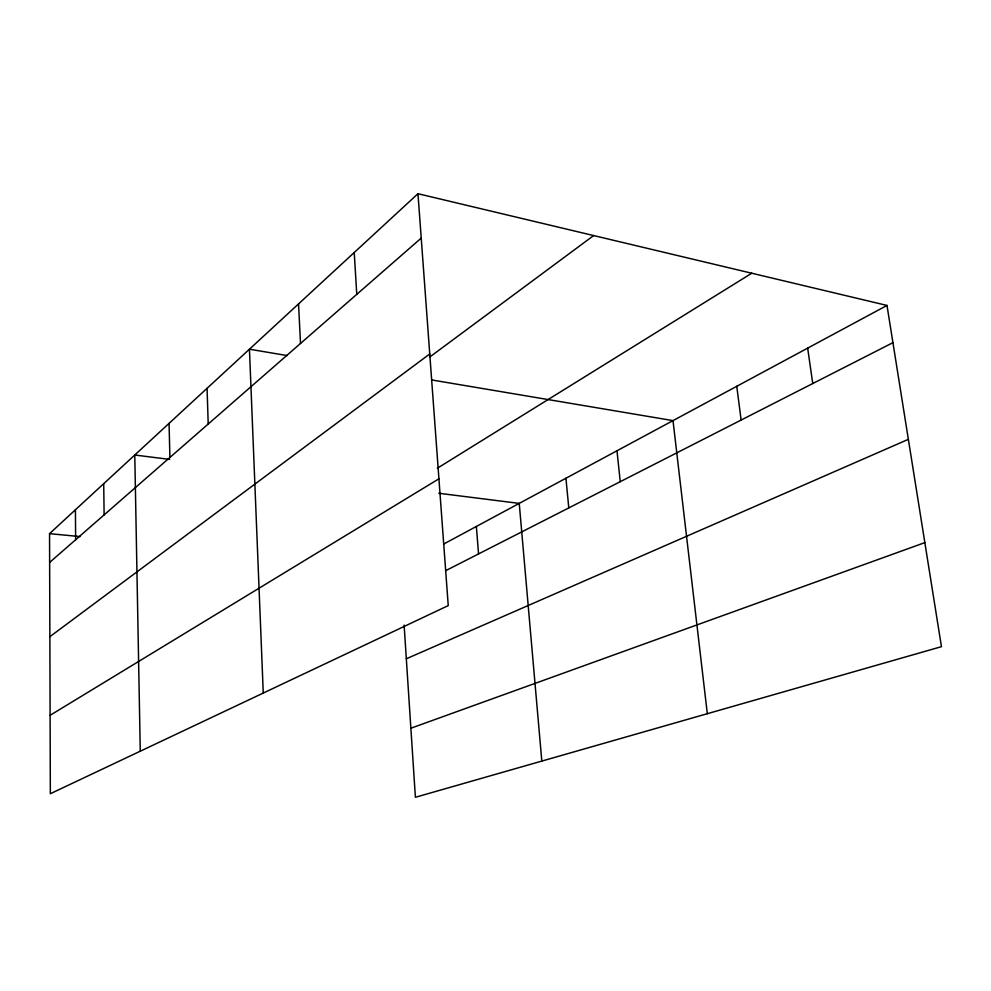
<?xml version="1.0" encoding="UTF-8"?>
<svg xmlns="http://www.w3.org/2000/svg" width="991" height="991" viewBox="0 0 991 991"><rect width="100%" height="100%" fill="white"/><g stroke="black" fill="none" stroke-linecap="round" stroke-linejoin="round"><path stroke-width="1.49" d="M417.967 193.716L448.242 605.6L50.343 793.717L49.55 533.654L417.967 193.716L886.995 305.439L941.45 646.665L415.39 797.284L404.117 625.098M49.637 562.442L421.225 238.1M49.86 636.705L429.747 353.973M429.561 357.169L593.646 235.561M437.328 468.248L751.773 273.231M50.095 715.316L438.926 478.802M443.671 544.059L886.995 305.439M445.628 570.705L892.928 342.663M406.322 658.78L908.363 439.335M410.869 728.236L924.851 542.622M49.55 533.654L80.085 536.589M169.647 459.403L134.776 455.018L140.276 751.203M438.765 493.258L519.234 503.391L541.817 761.088M287.155 355.571L249.447 349.216L263.259 693.056M431.94 379.987L673 420.618L707.314 713.706M807.665 348.138L812.756 383.542M736.759 386.304L741.132 420.048M616.972 450.781L620.255 481.688M565.923 478.257L568.784 507.925M476.361 526.456L478.542 553.919M354.233 252.532L356.772 294.352M298.539 303.915L300.508 343.468M207.069 388.323L208.209 424.024M169.052 423.392L169.907 457.458M103.708 483.682L104.117 514.886M75.415 509.783L75.65 539.736"/></g></svg>
